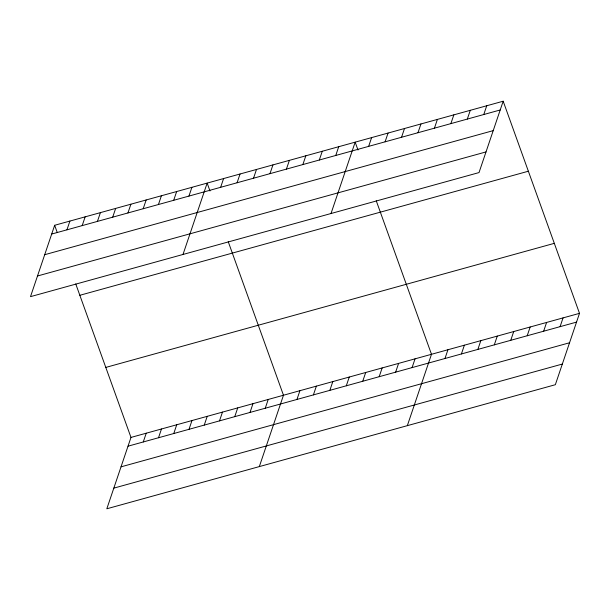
<?xml version="1.0" encoding="UTF-8"?>
<svg xmlns="http://www.w3.org/2000/svg" width="610" height="610" viewBox="0 0 610 610"><rect width="100%" height="100%" fill="white"/><g stroke="black" fill="none" stroke-linecap="round" stroke-linejoin="round"><path stroke-width="0.91" d="M54.656 225.288L30.5 296.651L479.018 172.577L503.174 101.214L54.656 225.288L57.172 232.288M66.94 229.833L69.906 221.072M82.19 225.608L85.156 216.847M97.44 221.392L100.406 212.631M112.69 217.175L115.656 208.414M127.94 212.959L130.906 204.197M143.19 208.734L146.156 199.973M158.44 204.518L161.406 195.757M173.69 200.301L176.656 191.54M188.94 196.085L191.906 187.323M183 254.469L207.156 183.099L209.985 190.976M75.747 283.917L130.982 437.423L106.826 508.786L555.344 384.712L579.5 313.349L503.174 101.214M220.637 187.316L223.595 178.555M143.266 441.96L146.232 433.199M237.077 182.764L240.043 174.002M158.516 437.744L161.475 428.983M253.524 178.212L256.49 169.45M173.766 433.527L176.725 424.766M269.971 173.667L272.937 164.906M189.016 429.31L191.975 420.549M286.418 169.115L289.384 160.354M204.258 425.086L207.225 416.325M302.865 164.57L305.831 155.809M219.508 420.87L222.475 412.108M319.304 160.018L322.271 151.257M234.758 416.653L237.725 407.892M335.752 155.466L338.718 146.705M250.008 412.436L252.975 403.675M331.009 213.523L355.165 142.16L358.001 150.029M265.258 408.212L268.225 399.451M259.319 466.604L283.475 395.234L228.247 241.728M368.646 146.369L371.612 137.608M296.956 399.451L299.922 390.69M385.093 141.817L388.059 133.056M313.403 394.899L316.369 386.138M401.54 137.273L404.499 128.512M329.85 390.347L332.816 381.585M417.98 132.721L420.946 123.96M346.297 385.802L349.255 377.041M434.427 128.169L437.393 119.407M362.736 381.25L365.703 372.489M450.874 123.624L453.84 114.863M379.184 376.698L382.15 367.937M467.321 119.072L470.287 110.311M395.631 372.153L398.597 363.392M483.768 114.52L486.734 105.759M412.078 367.601L415.044 358.84M407.335 425.658L431.491 354.288L376.256 200.789M444.972 358.505L447.931 349.743M461.412 353.952L464.378 345.191M477.859 349.4L480.825 340.647M494.306 344.856L497.272 336.095M510.753 340.304L513.719 331.543M527.2 335.759L530.166 326.998M543.64 331.207L546.606 322.446M560.087 326.655L563.053 317.894M51.69 234.049L500.215 109.975M44.698 254.706L493.216 130.631M37.492 275.994L486.017 151.921M79.841 295.293L528.367 171.219M105.789 367.418L554.315 243.344M130.982 437.423L579.5 313.349M128.016 446.184L576.534 322.111M121.024 466.841L569.542 342.767M113.818 488.13L562.336 364.056"/></g></svg>
